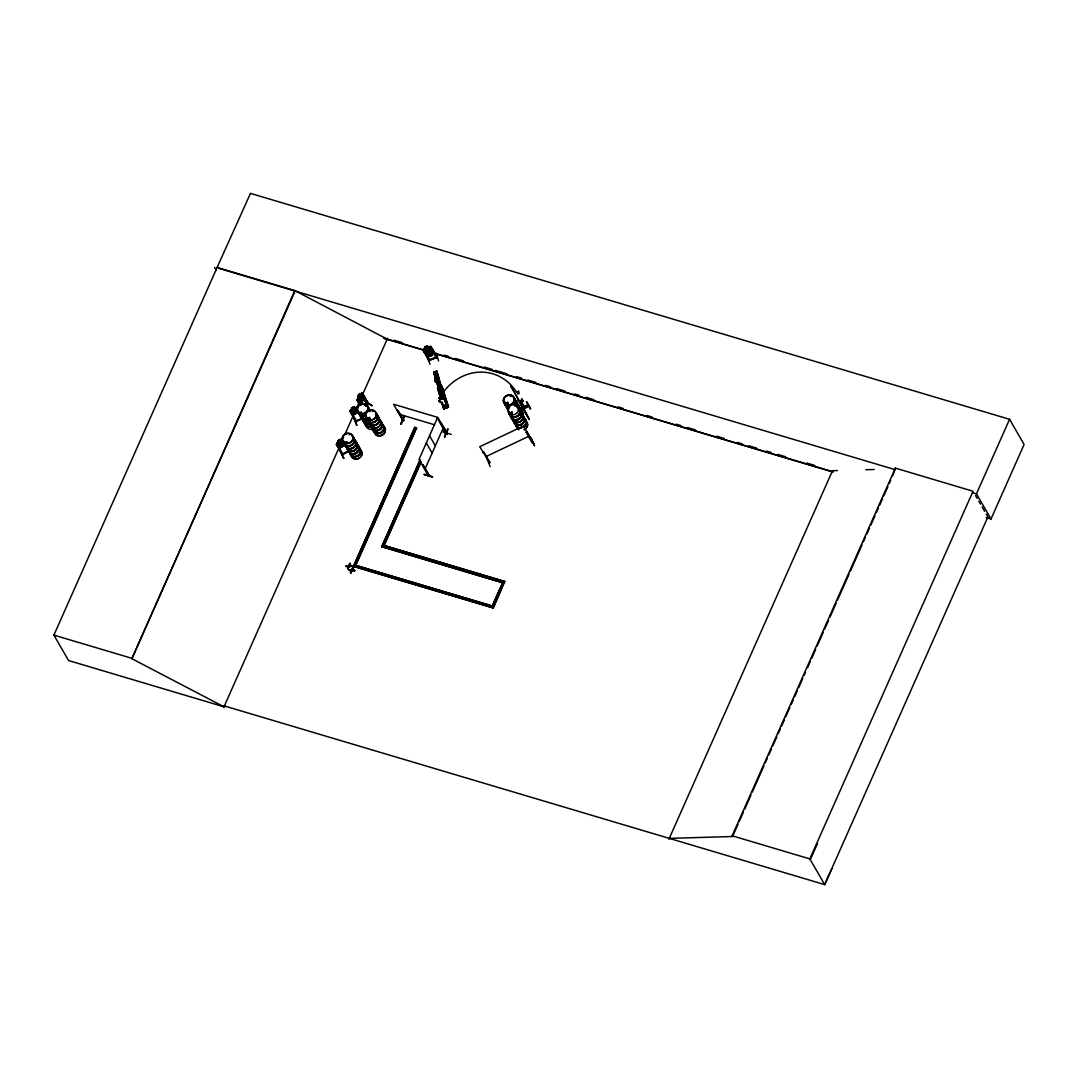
<?xml version="1.0" encoding="UTF-8"?>
<svg xmlns="http://www.w3.org/2000/svg" width="1078" height="1078" viewBox="0 0 1078 1078"><rect width="100%" height="100%" fill="white"/><g stroke="black" fill="none" stroke-linecap="round" stroke-linejoin="round"><path stroke-width="1.5" d="M345.607 441.697L345.957 442.735L346.51 441.845M346.873 442.263L346.873 442.047M349.42 434.892L349.932 434.218M364.512 404.439L364.943 405.072M368.622 419.49L368.999 418.237M368.501 419.059L369.835 418.695M373.15 411.217L372.314 411.351L373.204 411.27M506.795 403.94L507.9 404.183M507.469 403.172L507.105 404.304M511.147 396.273L510.285 396.138L511.161 395.72M510.716 396.138L510.339 396.192M512.117 413.467L511.147 413.79L511.161 412.914M514.61 405.867L515.284 405.907M341.982 454.202L343.195 454.39M342.198 454.566L349.259 450.644M438.867 385.035L438.759 383.984L439.218 384.886M340.661 442.788L337.94 442.923L340.378 443.435L339.53 445.861L341.093 443.395L344.03 443.354L341.457 442.842L342.292 440.498L340.85 442.842M360.295 397.432L361.157 394.319L360.847 397.216L362.868 397.149L360.631 397.944L359.782 401.151L360.106 398.159L358.166 398.267L360.268 397.432M445.079 405.921L445.079 407.026L445.43 405.732M444.931 406.19L445.389 407.134L445.322 406.352M488.86 462.691L489.641 462.273M532.559 441.522L532.02 442.6L526.131 432.211L526.872 431.86L532.882 442.142L523.45 425.985L479.71 446.71L489.735 462.624M355.646 421.538L362.936 418.089M441.293 395.639L441.508 394.858M427.562 349.272L429.233 347.224L428.303 349.339L430.984 350.04L427.912 349.824L426.174 352.034L429.26 352.304L430.957 350.148L430.001 352.344L432.547 353.072L429.623 352.829L427.926 354.891L428.855 352.776L426.147 351.927L427.157 349.784L424.611 349.043L427.387 349.38M424.18 352.263L424.382 350.579L424.274 352.236M516.672 392.365L518.653 391.247L516.672 392.365A52 45.842 -73.3 0 0 443.516 391.84L439.272 393.376L443.516 391.84M340.257 451.21L343.747 458.419L340.338 451.197M428.074 475.277L428.815 474.576L428.33 475.708L419.019 459.43L437.722 417.28L447.101 433.396M428.289 475.641L429.031 474.94L422.859 464.834L428.721 475.721L428.128 475.223M428.963 475.088L428.721 475.641M446.71 434.084L447.424 433.518L447.06 434.353L440.403 422.94M367.975 403.954L368.15 403.118M428.801 360.402L422.778 349.784L429.839 346.469L431.079 346.523L437.318 357.357L436.819 356.724L436.24 357.465L437.237 357.101M353.988 418.021L356.872 425.527L353.948 418.048M342.076 454.148L343.222 454.323M357.438 398.604L359.055 403.024M435.674 378.54C443.92 376.734 432.238 377.664 435.377 380.17A2.021 0.943 -16.7 0 0 435.741 381.625L435.714 381.518A2.021 0.943 -16.7 0 1 435.35 380.062L435.377 380.17M424.355 474.603L432.521 476.921L424.287 474.36M518.383 400.504L518.222 400.207M519.933 403.185L520.849 404.048L518.302 399.615L529.271 419.463L528.638 418.17M346.793 442.209L345.688 442.896M360.483 412.335L360.564 413.305M364.135 404.668L364.741 404.924M370.064 418.924L369.161 419.638M507.846 403.145L506.768 403.415M510.743 413.413L511.282 412.739M514.934 405.759L515.527 405.544M488.738 462.287L489.884 462.502L483.874 452.221L483.24 452.827L483.874 452.221M532.465 441.562L531.98 442.573M355.659 421.458L363.043 418.345M356.319 421.161L362.787 417.833M520.687 401.986L520.256 401.407M436.28 377.017L436.711 377.933M429.65 360.065L428.869 360.295L437.116 356.993M429.731 360.362L428.653 359.931L429.529 359.958M437.223 357.438L429.084 360.631M397.863 410.583L397.256 410.098L403.765 420.689L402.808 419.746M404.223 416.175L400.746 424.112L404.479 416.121M404.533 416.121L401.191 424.247M403.617 420.42L402.956 419.787M402.741 420.124L403.873 420.366L402.862 420.474L393.591 404.25L436.738 417.092L446.723 434.272L447.357 433.652C447.276 430.769 439.595 423.331 441.535 423.492M422.832 465.629L423.142 464.914M445.969 432.952L445.201 432.817M445.376 433.113L443.664 429.664M444.392 436.927L447.896 429.031L444.608 437.142M444.567 437.116L447.909 429.044M224.48 705.982L224.103 706.845L68.588 660.558L53.9 635.117L217.109 267.452L294.806 290.575L387.204 339.152L383.997 338.209L424.274 350.188M831.893 868.666L824.683 884.62L224.386 705.955L223.995 706.818L131.866 658.712L294.806 290.575M131.866 658.712L295.089 291.047M223.995 706.818L339.516 446.588M341.551 441.98L343.599 437.372M344.96 434.299L354.5 412.82M356.548 408.212L359.27 402.081M362.68 394.4L387.581 338.29M504.895 581.689L383.808 545.401L504.706 581.379L493.198 608.032L353.422 566.435L414.868 427.306L416.62 428.087L355.673 565.371L492.309 606.025L355.686 565.357M353.422 566.435L414.868 427.306M416.445 427.777L354.999 566.907M381.558 546.465L502.631 582.767L381.733 546.775L420.016 459.821M381.733 546.775L420.204 460.131M420.919 461.802L383.31 547.247M383.984 545.724L421.107 462.125M424.826 469.509L443.53 427.36M502.671 582.686L491.622 607.561L503.318 581.231M493.198 608.032L504.706 581.379M668.899 839.236L832.499 470.709L837.498 470.56M669.29 838.374L732.568 836.515L732.151 835.787L895.36 468.121L973.057 491.245L809.847 858.91L824.683 884.62L987.893 516.955L986.249 514.098M732.568 836.515L738.012 824.239M739.387 821.18L743.47 811.963M744.831 808.891L750.962 795.079M752.323 792.02L763.911 765.919M765.272 762.86L767.32 758.252M768.681 755.179L771.403 749.035M772.764 745.976L776.847 736.759M778.208 733.7L780.256 729.092M781.617 726.02L784.353 719.888M785.714 716.816L789.797 707.599M791.158 704.54L793.206 699.932M794.567 696.86L797.289 690.728M798.65 687.656L802.746 678.439M804.107 675.38L805.468 672.308M807.516 667.7L810.238 661.569M811.599 658.496L815.682 649.279M817.043 646.221L823.174 632.409M824.549 629.336L828.632 620.119M829.993 617.061L836.124 603.249M837.485 600.176L849.073 574.089M850.434 571.017L862.009 544.929M863.37 541.857L865.418 537.248M866.779 534.176L869.501 528.045M870.876 524.973L874.959 515.769M876.32 512.697L878.368 508.088M879.729 505.016L882.451 498.885M883.812 495.813L887.908 486.609M889.269 483.537L890.63 480.465M892.665 475.856L895.36 468.121M1009.56 419.302L1024.1 444.486L991.005 519.03L976.466 493.845L1009.56 419.302L250.473 193.38L217.109 267.452M810.265 859.651L817.474 843.683M445.227 405.665L445.551 407.093M366.156 406.339L368.393 403.266M362.356 392.796L361.467 393.254L362.356 392.796L368.555 403.832L368.002 404.412L368.595 403.63M349.11 566.233L347.911 568.861L349.232 566.449L351.954 566.287L349.232 566.449M351.954 570.558L350.741 573.186L352.075 570.774L354.783 570.612L352.075 570.774M350.04 563.336L348.854 565.91L346.092 566.085L348.733 565.707L350.04 563.336L349.474 565.923L350.512 564.077M352.87 567.661L351.684 570.235L348.922 570.41L351.563 570.033L352.87 567.661L352.304 570.262L353.341 568.402M347.439 568.106L348.49 566.219L347.911 568.861M350.269 572.431L351.32 570.545L350.741 573.186M446.871 433.895L447.074 434.259M361.494 412.793L361.265 411.958M361.804 412.793L360.335 412.928M369.727 419.207L369.835 418.628M336.848 443.031C335.191 444.688 337.913 447.545 339.732 448.017L345.795 444.688L339.691 448.098M355.942 421.754L349.649 410.907L352.115 409.276M349.676 410.987L357.748 407.161L356.495 407.147M443.058 395.801L441.953 396.34M358.61 397.027L357.815 395.747L359.675 393.483L360.348 394.844L361.48 394.103L362.814 396.408L360.834 400.706L359.378 400.868L357.896 395.707M361.548 393.227L357.007 399.736L359.89 404.843M359.661 404.695L357.168 400.369L357.653 399.736L360.982 405.503M362.235 394.265C361.817 391.543 366.574 403.738 368.002 404.412L367.544 403.9M357.896 399.884L357.168 400.369M364.377 398.159C354.258 409.559 365.496 400.854 364.351 396.178M365.914 406.19L368.056 404.344M371.95 405.719L364.89 401.191L371.87 405.476M426.093 355.592L434.259 352.263M433.76 353.126L434.38 352.331M422.913 349.838L423.492 349.097M518.087 400.181L520.431 403.307M520.97 401.003L524.878 407.969L524.528 407.174M435.97 371.56L436.9 371.209L441.01 385.102L440.08 385.425L435.916 371.56L436.913 371.209M436.55 371.344L440.525 385.048M436.523 379.901L434.353 372.018L436.886 379.766L434.636 372.031L433.639 372.395L437.816 386.261L440.808 385.048M437.884 386.247L438.786 385.911L437.87 382.825M440.309 397.742L438.018 387.932M440.242 385.318L436.63 371.182L433.747 372.126L438.369 386.059M441.495 386.652L440.821 386.894L441.481 386.665L447.734 407.107L443.516 407.996L443.893 408.643L443.354 405.49M448.461 407.201L441.832 386.22L447.896 407.39L441.899 386.328L448.542 407.174L443.651 408.939L441.724 402.539M441.306 388.498L447.68 407.484M346.146 442.546L346.564 441.549M506.903 403.576L507.644 403.415M510.783 413.575C511.686 415.798 513.344 411.809 511.215 412.995M521.24 401.676L520.458 401.973L520.337 400.464M523.895 407.511L524.326 408.279L520.027 401.191M524.878 407.969L520.607 400.949M371.977 405.624L364.89 401.191M343.747 458.393L340.217 450.995M436.415 376.95L437.452 376.963L437.008 377.826M487.108 458.999L490.126 466.626M427.09 356.899L430.041 364.31M488.779 462.166L489.183 462.934L489.372 461.923M374.389 427.44L373.19 427.414M437.857 386.261L438.544 385.924M437.479 388.134L440.619 397.526M441.724 386.598L437.574 387.743L440.538 397.553L444.783 395.963L440.457 397.351M444.81 408.427L443.759 405.166M445.133 408.414L444.082 405.247L444.473 408.643L443.516 405.436M441.158 386.692L447.101 407.686M521.496 398.914L523.005 401.083L521.712 398.793M520.095 401.299L520.849 400.976M520.755 401.205L520.122 400.598M526.832 401.784L530.699 408.724M520 409.195L527.91 404.735M528.058 405.005L520.095 409.37L528.126 405.126M520.539 410.192L528.557 405.894L520.634 410.354M528.759 406.258L520.822 410.678L519.138 407.673M524.649 411.068L525.606 412.51M526.778 414.774L523.773 409.222M337.845 440.781C345.216 437.897 335.177 440.026 338.708 442.088L337.643 443.233L338.991 445.537L340.864 445.807L343.289 444.459L344.017 442.735L342.683 440.417L336.781 443.004M337.185 444.055L336.606 444.688L337.185 444.055L343.087 454.485M342.925 453.811L349.097 450.375M342.332 454.808L349.38 450.887M523.463 408.764L527.694 416.283M526.145 413.871L526.832 415.124M532.155 442.532L532.801 442.182M534.351 445.43L531.063 438.167L534.526 445.578M354.056 406.675L351.401 408.036L352.223 409.276L351.118 410.314L352.452 412.631L354.379 412.982L356.885 411.796L357.653 410.166L356.319 407.861L354.743 408.077L354.056 406.675L351.509 408.036L352.196 409.195M354.81 407.996L356.548 407.174M350.768 411.338C348.477 410.085 356.791 419.477 356.535 421.525M359.419 412.079L353.099 415.07M485.531 456.776L529.258 436.064M342.454 454.822L336.471 444.446M424.409 350.66L430.877 348.032L432.467 349.002M432.561 355.012C424.826 356.993 435.539 356.239 431.739 353.773L432.871 352.816L431.537 350.498L429.583 350.054L427.009 351.064L426.201 352.6L427.535 354.918L429.152 354.783L429.826 356.185M424.57 347.022L427.333 345.93L428.02 347.332L429.637 347.21L430.971 349.515L430.162 351.051L427.575 352.061L425.621 351.617L424.287 349.299L425.433 348.342L424.57 347.022L427.373 346.011M430.567 347.359C431.416 346.2 433.989 355.713 436.469 357.694L436.226 356.953L436.509 357.707M423.923 350.256C421.646 348.895 429.933 358.502 429.677 360.443L427.157 355.753M424.732 353.193L426.295 354.083L432.763 351.455L433.019 349.932M436.428 353.247L438.571 361.009M429.583 359.769L437.021 356.724M428.68 474.913L422.859 464.834M434.933 375.966L437.762 374.955M438.14 376.209L435.296 377.219M437.978 384.617L439.864 383.943M438.476 384.9L439.298 384.455L439.77 385.318L438.867 385.506M438.288 389.98L442.465 388.323M443.907 406.473L446.75 405.463M445.901 406.231L444.594 406.702C445.632 410.085 447.842 404.883 444.662 406.891M447.437 406.581L448.152 407.12M369.067 418.399L369.835 418.83M365.981 421.255L365.159 421.134M515.634 422.05L516.483 422.077M530.376 408.899L526.32 401.798M356.158 420.784L356.589 421.404M436.873 376.721L436.32 377.691M436.105 371.425L440.525 385.264M434.016 372.26L438.18 386.126M435.781 378.324L436.496 378.418M361.157 413.103L360.429 412.631M349.353 565.721L351.954 566.287M349.474 565.923L351.495 565.559M352.183 570.046L354.783 570.612M352.304 570.262L354.325 569.885M348.49 566.219L346.308 566.381L348.612 566.435M351.441 570.761L348.8 570.195M865.809 469.738L874.137 469.496M442.519 394.629L441.225 395.545L441.778 396.381M429.879 346.55L431.079 346.523M443.071 432.049L451.21 434.367M424.274 474.428L432.467 476.961M218.969 268.395L895.4 469.725M973.286 492.902L976.466 493.845M394.036 340.203L402.094 342.602M444.001 355.08L448.839 356.522M455.293 358.435L463.351 360.834M484.305 367.072L492.363 369.471M495.597 370.428L506.876 373.796M516.551 376.667L521.388 378.108M527.829 380.035L535.887 382.434M545.562 385.304L550.4 386.746M556.841 388.659L564.912 391.058M574.574 393.942L579.412 395.383M585.866 397.297L593.924 399.695M618.098 406.891L622.936 408.333M647.123 415.529L651.947 416.97M676.135 424.166L680.973 425.608M687.414 427.521L695.472 429.92M716.439 436.159L724.497 438.557M737.392 442.398L742.23 443.84M748.671 445.753L756.729 448.152M766.404 451.035L771.242 452.477M777.696 454.39L785.754 456.789M806.708 463.028L814.766 465.426M433.949 353.072L832.108 471.571M383.728 338.29L423.991 350.269M433.652 353.153L833.146 472.056M986.181 517.602L991.005 519.03M399.412 414.329L434.569 424.786M415.043 427.616L416.62 428.087M353.247 566.112L493.01 607.722M732.151 835.787L809.847 858.91M53.9 635.117L131.597 658.24M358.974 402.97L360.281 403.522L359.001 403.105M338.209 447.181L339.691 447.949M353.18 415.084L351.603 414.316M424.786 353.058L426.295 354.083M442.694 394.588L443.247 395.437M520.917 400.706L521.402 401.582L520.58 401.919M345.701 442.654L345.499 442.91M435.714 381.518L438.005 384.725L439.905 384.051L438.396 380.561A2.021 0.943 -16.7 0 0 437.237 379.389L437.264 379.496A2.021 0.943 -16.7 0 1 438.423 380.669L438.396 380.561M440.525 401.824L440.565 401.986A3.032 1.428 -16.7 0 1 440.013 399.803L439.959 399.642A3.032 1.428 -16.7 0 0 440.525 401.824L443.961 406.635L446.791 405.624L444.527 400.396A3.032 1.428 -16.7 0 0 442.802 398.617L442.856 398.779A3.032 1.428 -16.7 0 1 444.581 400.558L444.527 400.396M345.971 565.869L346.429 566.583M975.536 495.53L977.18 498.386M978.824 501.243L980.481 504.1M982.125 506.956L984.605 511.241M523.005 401.083L522.79 401.218M520.445 401.932L524.083 408.225M524.528 410.839L525.188 411.998M436.711 378.472L437.264 379.496M444.082 393.726L439.905 395.383M438.436 384.765L438.894 385.628M442.061 397.418L442.02 397.256A1.509 0.714 -16.7 0 0 440.282 397.297A1.509 0.714 -16.7 0 0 439.231 398.442L439.177 398.281A1.509 0.714 -16.7 0 1 440.228 397.135A1.509 0.714 -16.7 0 1 442.02 397.256L442.856 398.779M439.177 398.281L440.013 399.803M442.748 428.545L445.403 433.181M429.529 435.741L435.35 445.807M426.309 442.977L432.13 453.056M398.779 411.702L403.886 420.407M397.256 410.098L403.064 420.177M362.491 393.483L368.528 403.805M340.446 439.325L341.147 440.74M214.509 267.425L216.112 270.201M516.861 396.798L518.478 399.668L516.214 395.666M515.459 394.346L516.591 396.34M512.077 388.188L510.864 386.059L513.088 390.115M514.651 392.918L515.688 394.75M513.748 391.314L514.718 393.039M512.845 389.684L513.842 391.476M526.509 414.504L527.277 415.892M512.441 388.862L511.498 387.218L511.929 388.04M517.979 399.79L526.509 414.922M519.138 407.915L520.687 410.691M529.271 419.463L521.86 405.813L524.191 410.166L523.517 409.007M526.185 413.561L526.94 414.99M531.077 438.167L534.472 445.645M526.872 431.86L526.131 432.211M358.058 407.875L357.317 408.225M441.064 386.625L447.316 407.511M439.379 389.198L442.249 398.82M439.285 389.252L442.169 398.847M438.476 387.581L441.845 398.86M438.719 389.441L441.71 399.008M438.557 389.495L440.457 395.909M442.061 402.323L444.217 408.737M441.98 402.269L443.893 408.751M376.222 415.65A5.659 4.972 -30 0 1 378.863 422.509A5.659 4.972 -30 0 1 370.994 425.177A5.659 4.972 -30 0 1 369.727 417.86M376.155 415.421A5.74 5.04 -30 0 1 377.26 424.247A5.74 5.04 -30 0 1 368.393 421.606M368.42 420.245A5.74 5.04 -30 0 1 369.565 417.658M378.796 418.574A5.646 4.945 -30 0 1 377.394 427.467A5.646 4.945 -30 0 1 369.97 422.765M375.804 413.211A5.74 5.04 -30 0 1 374.376 422.253A5.659 4.972 -30 0 1 366.978 417.631M366.816 417.469A5.74 5.04 -30 0 0 374.376 422.253A5.659 4.972 -30 0 0 375.845 413.426M377.179 415.744A5.659 4.972 -30 0 1 376.438 424.314A5.659 4.972 -30 0 1 368.299 421.282M368.326 419.948A5.659 4.972 -30 0 1 369.458 417.388M377.327 415.852A5.74 5.04 -30 0 1 376.559 424.53A5.74 5.04 -30 0 1 368.312 421.458M368.339 420.097A5.74 5.04 -30 0 1 369.484 417.509M375.71 413.063A5.74 5.04 -30 0 1 374.295 422.118A5.74 5.04 -30 0 1 366.736 417.321M375.575 412.968A5.659 4.972 -30 0 1 374.174 421.889A5.659 4.972 -30 0 1 366.709 417.159M380.723 423.344A5.74 5.04 -30 0 1 383.795 429.421A5.74 5.04 -30 0 1 377.219 433.531A5.74 5.04 -30 0 1 372.988 428.168M380.79 423.573A5.659 4.972 -30 0 1 383.822 429.57A5.659 4.972 -30 0 1 377.327 433.625A5.659 4.972 -30 0 1 373.163 428.33M383.269 426.322A5.646 4.945 -30 0 1 381.868 435.216A5.673 4.972 -30 0 1 374.443 430.567A5.646 4.945 -30 0 0 381.868 435.216A5.673 4.972 -30 0 0 383.323 426.362M378.93 418.816A5.646 4.945 -30 0 1 377.543 427.696A5.646 4.945 -30 0 1 370.104 422.994M383.35 426.484A5.646 4.945 -30 0 1 381.962 435.364A5.646 4.945 -30 0 1 374.524 430.661M380.521 423.115A5.659 4.972 -30 0 1 383.552 429.111A5.659 4.972 -30 0 1 377.057 433.154A5.659 4.972 -30 0 1 372.894 427.872M380.291 420.986A5.74 5.04 -30 0 1 378.877 430.028A5.74 5.04 -30 0 1 371.304 425.244M380.143 420.892A5.659 4.972 -30 0 1 378.755 429.812A5.659 4.972 -30 0 1 371.29 425.082M380.413 421.35A5.659 4.972 -30 0 1 379.672 429.92A5.659 4.972 -30 0 1 371.533 426.888M380.372 421.134A5.74 5.04 -30 0 1 379.618 429.812A5.74 5.04 -30 0 1 371.371 426.74M369.053 417.927A5.74 5.04 -30 0 1 367.773 418.722M366.372 419.194A5.74 5.04 -30 0 1 360.214 413.925M369.202 409.68A5.74 5.04 -30 0 1 370.212 410.543M369.094 418.035A5.659 4.972 -30 0 1 367.841 418.816M366.453 419.288A5.659 4.972 -30 0 1 360.375 414.1M369.094 420.972A5.646 4.945 -30 0 1 361.656 416.27M367.638 407.12A5.659 4.972 -30 0 1 369.66 411.661M366.237 416.041A5.659 4.972 -30 0 1 358.758 412.658M367.369 406.649A5.659 4.972 -30 0 1 369.39 411.203M365.968 415.569A5.659 4.972 -30 0 1 358.489 412.187M368.972 417.779A5.74 5.04 -30 0 1 360.106 415.151M370.131 410.395A5.74 5.04 -30 0 0 369.107 409.532A5.659 4.972 -30 0 1 369.97 410.287M368.824 417.563A5.659 4.972 -30 0 1 360.092 414.963M367.504 406.756A5.74 5.04 -30 0 1 369.552 411.365M366.089 415.798A5.74 5.04 -30 0 1 358.502 412.362M369.188 421.148A5.646 4.945 -30 0 1 361.736 417.779M372.355 426.645A5.74 5.04 -30 0 1 364.782 421.848M369.323 421.39A5.646 4.945 -30 0 1 361.871 418.021M373.662 428.896A5.646 4.945 -30 0 1 366.21 425.527M369.255 421.269A5.673 4.972 -30 0 1 361.75 417.873M372.153 426.268A5.659 4.972 -30 0 1 364.687 421.552M370.819 423.964A5.659 4.972 -30 0 1 363.353 419.234M372.274 426.497A5.74 5.04 -30 0 1 364.701 421.714M370.549 423.492A5.659 4.972 -30 0 1 363.057 420.11M372.422 426.74A5.659 4.972 -30 0 1 364.93 423.358M363.151 420.433A5.74 5.04 -30 0 0 370.751 423.856A5.74 5.04 -30 0 1 363.07 420.285M354.042 439.137A5.74 5.04 -30 0 1 352.627 448.178A5.74 5.04 -30 0 1 345.054 443.395M354.177 439.501A5.659 4.972 -30 0 1 352.776 448.421A5.659 4.972 -30 0 1 345.31 443.705M355.417 441.697A5.646 4.945 -30 0 1 354.015 450.577A5.646 4.945 -30 0 1 346.59 445.874M353.907 439.042A5.659 4.972 -30 0 1 352.506 447.963A5.659 4.972 -30 0 1 345.041 443.233M352.56 436.725A5.659 4.972 -30 0 1 351.172 445.645A5.659 4.972 -30 0 1 343.707 440.929M352.29 436.253A5.659 4.972 -30 0 1 351.549 444.823A5.659 4.972 -30 0 1 343.41 441.791M352.519 436.509A5.74 5.04 -30 0 1 351.765 445.187A5.74 5.04 -30 0 1 343.518 442.115M358.704 447.208A5.74 5.04 -30 0 1 357.276 456.25A5.74 5.04 -30 0 1 349.717 451.466M356.643 442.964A5.646 4.945 -30 0 1 353.571 451.264A5.646 4.945 -30 0 1 346.833 446.292M355.848 443.866A5.74 5.04 -30 0 1 358.92 449.944A5.74 5.04 -30 0 1 352.331 454.04A5.74 5.04 -30 0 1 348.113 448.677M358.475 446.966A5.659 4.972 -30 0 1 357.074 455.886A5.659 4.972 -30 0 1 349.609 451.156M355.915 444.096A5.659 4.972 -30 0 1 358.934 450.092A5.659 4.972 -30 0 1 352.439 454.134A5.659 4.972 -30 0 1 348.275 448.839M358.61 447.06A5.74 5.04 -30 0 1 357.195 456.102A5.74 5.04 -30 0 1 349.636 451.318M355.767 443.718A5.74 5.04 -30 0 1 358.839 449.796A5.74 5.04 -30 0 1 352.25 453.905A5.74 5.04 -30 0 1 348.032 448.542M356.872 444.176A5.659 4.972 -30 0 1 355.471 453.097A5.659 4.972 -30 0 1 348.005 448.381M358.745 447.424A5.659 4.972 -30 0 1 357.99 455.994A5.659 4.972 -30 0 1 349.865 452.962M518.505 410.166A5.659 4.972 -30 0 1 521.146 417.011A5.659 4.972 -30 0 1 513.29 419.679A5.659 4.972 -30 0 1 512.01 412.362M518.437 409.936A5.74 5.04 -30 0 1 519.542 418.749A5.74 5.04 -30 0 1 510.676 416.108M510.702 414.747A5.74 5.04 -30 0 1 511.848 412.16M520.97 412.901A5.646 4.945 -30 0 1 519.583 421.781A5.646 4.945 -30 0 1 512.144 417.078M521.065 413.063A5.646 4.945 -30 0 1 519.677 421.943A5.646 4.945 -30 0 1 512.239 417.24M518.087 407.713A5.74 5.04 -30 0 1 516.672 416.755A5.74 5.04 -30 0 1 509.099 411.971M519.461 410.26A5.659 4.959 -30 0 1 518.707 418.803A5.659 4.959 -30 0 1 510.595 415.785M510.622 414.451A5.659 4.959 -30 0 1 511.74 411.904M518.127 407.942A5.659 4.959 -30 0 1 517.979 416.068A5.659 4.959 -30 0 1 509.611 414.734M509.261 413.467A5.659 4.959 -30 0 1 509.274 412.133M519.609 410.354A5.74 5.04 -30 0 1 518.841 419.032A5.74 5.04 -30 0 1 510.595 415.96M510.622 414.612A5.74 5.04 -30 0 1 511.767 412.025M518.006 407.578A5.74 5.04 -30 0 1 516.578 416.62A5.74 5.04 -30 0 1 509.018 411.823M517.858 407.471A5.659 4.972 -30 0 1 516.456 416.391A5.659 4.972 -30 0 1 509.005 411.675M523.019 417.86A5.74 5.04 -30 0 1 526.374 422.347A5.74 5.04 -30 0 1 522.843 427.467A5.659 4.972 -30 0 0 526.387 422.509A5.659 4.972 -30 0 0 523.073 418.089M521.429 427.939A5.74 5.04 -30 0 1 515.284 422.67A5.74 5.04 -30 0 0 521.348 427.791M518.707 427.939A5.659 4.972 -30 0 1 515.446 422.832M525.538 420.824A5.646 4.945 -30 0 1 524.151 429.704M518.734 429.529A5.646 4.945 -30 0 1 516.726 425.001M521.213 413.319A5.646 4.945 -30 0 1 519.812 422.199A5.646 4.945 -30 0 1 512.387 417.496M525.633 420.986A5.646 4.945 -30 0 1 524.245 429.866M518.828 429.691A5.646 4.945 -30 0 1 516.82 425.163M522.655 415.636A5.74 5.04 -30 0 1 521.24 424.678A5.74 5.04 -30 0 1 513.68 419.894M522.924 417.712A5.74 5.04 -30 0 1 526.293 422.199A5.74 5.04 -30 0 1 522.763 427.319M522.574 415.502A5.74 5.04 -30 0 1 521.159 424.543A5.74 5.04 -30 0 1 513.586 419.746M522.439 415.394A5.659 4.972 -30 0 1 521.038 424.314A5.659 4.972 -30 0 1 513.573 419.598M522.695 415.865A5.659 4.959 -30 0 1 521.954 424.422A5.659 4.959 -30 0 1 513.829 421.39M522.803 417.631A5.659 4.959 -30 0 1 523.895 426.309A5.659 4.959 -30 0 1 515.163 423.708M514.219 400.544A5.659 4.972 -30 0 1 517.076 406.972M508.614 409.842A5.659 4.972 -30 0 1 507.725 402.754M514.152 400.315A5.74 5.04 -30 0 1 517.049 406.837M508.466 409.748A5.74 5.04 -30 0 1 506.404 406.5M506.417 405.139A5.74 5.04 -30 0 1 507.576 402.552M516.793 403.468A5.646 4.945 -30 0 1 518.41 409.317M508.29 410.233A5.646 4.945 -30 0 1 507.967 407.646M514.705 405.301A5.74 5.04 -30 0 0 513.802 398.105A5.74 5.04 -30 0 1 514.624 405.153M509.517 407.754A5.74 5.04 -30 0 1 504.814 402.363M516.793 406.514A5.659 4.959 -30 0 0 515.176 400.652A5.74 5.04 -30 0 1 516.968 406.689M508.344 409.37A5.659 4.959 -30 0 1 506.31 406.177M506.337 404.829A5.659 4.959 -30 0 1 507.469 402.283M513.842 398.334A5.659 4.959 -30 0 1 515.459 404.196M508.237 407.619A5.659 4.959 -30 0 1 505.326 405.112M504.976 403.859A5.659 4.959 -30 0 1 505.003 402.525M508.385 409.6A5.74 5.04 -30 0 1 506.31 406.352M506.337 404.991A5.74 5.04 -30 0 1 507.482 402.404M509.436 407.619A5.74 5.04 -30 0 1 504.733 402.215M513.573 397.863A5.659 4.972 -30 0 1 514.462 404.951M509.355 407.376A5.659 4.972 -30 0 1 504.72 402.054M516.928 403.711A5.646 4.945 -30 0 1 518.545 409.559M508.425 410.475A5.646 4.945 -30 0 1 508.102 407.888M518.154 405.786A5.659 4.972 -30 0 1 519.771 411.648M518.653 408.09A5.74 5.04 -30 0 1 521.55 414.612M518.518 408.01A5.659 4.959 -30 0 1 521.375 414.437M518.41 406.258A5.659 4.959 -30 0 1 520.041 412.119M518.37 406.029A5.74 5.04 -30 0 1 520.027 411.985M518.788 408.468A5.659 4.972 -30 0 1 521.658 414.895M521.267 411.217A5.646 4.945 -30 0 1 522.884 417.065M518.734 408.239A5.74 5.04 -30 0 1 521.631 414.76M518.289 405.88A5.74 5.04 -30 0 1 519.946 411.836M521.348 411.378A5.646 4.945 -30 0 1 522.978 417.226M351.428 410.044L353.921 410.664L353.018 412.968L354.662 410.664L357.667 410.772L355.039 410.139C356.939 404.749 354.19 412.483 351.428 410.044M517.534 393.591C519.38 395.303 520.081 390.708 517.534 393.591M359.459 394.184L358.624 395.99L359.459 394.184M360.591 395.249L358.934 397.405L360.268 399.722L361.925 397.566L360.591 395.249M340.109 439.945L338.788 441.225L340.109 439.945M341.376 441.145L338.95 442.506L340.284 444.81L342.723 443.462L341.376 441.145M353.692 407.255L352.317 408.441L353.692 407.255M354.972 408.495L352.466 409.68L353.8 411.998L356.306 410.812L354.972 408.495M430.162 351.051L427.575 352.061L428.909 354.379L431.496 353.355L430.162 351.051M431.631 354.568L429.974 355.228L431.631 354.568M426.955 346.483L425.298 347.129L426.955 346.483M428.249 347.749L425.675 348.76L427.009 351.064L429.583 350.054L428.249 347.749M437.008 372.516L434.178 373.527L437.062 372.597M437.291 373.46L434.461 374.47L437.291 373.46M442.883 389.737L438.638 391.26L442.883 389.737M443.206 405.759L443.26 406.541L447.518 405.018L447.127 404.358L443.206 405.759M370.01 420.137A5.646 4.945 -30 0 0 375.899 412.591A5.646 4.945 -30 0 0 366.52 412.295A5.646 4.945 -30 0 0 370.01 420.137M370.145 420.38A5.646 4.945 -30 0 0 376.047 412.834A5.646 4.945 -30 0 0 366.655 412.537A5.646 4.945 -30 0 0 370.145 420.38M361.804 413.831A5.646 4.945 -30 0 0 367.692 406.285A5.673 4.972 -30 0 0 358.287 405.975A5.673 4.972 -30 0 0 361.804 413.858A5.673 4.972 -30 0 0 367.733 406.271A5.646 4.945 -30 0 0 358.314 405.975A5.646 4.945 -30 0 0 361.804 413.831M361.939 414.06A5.646 4.945 -30 0 0 367.841 406.527A5.646 4.945 -30 0 0 358.448 406.217A5.646 4.945 -30 0 0 361.939 414.06M346.725 443.435A5.646 4.945 -30 0 0 352.627 435.889A5.646 4.945 -30 0 0 343.249 435.593A5.646 4.945 -30 0 0 346.725 443.435M346.873 443.678A5.646 4.945 -30 0 0 352.762 436.132A5.646 4.945 -30 0 0 343.383 435.822A5.646 4.945 -30 0 0 346.873 443.678M354.756 450.375A5.646 4.945 -30 0 0 355.497 441.859A5.646 4.945 -30 0 1 354.77 450.402A5.646 4.945 -30 0 1 346.671 447.383A5.646 4.945 -30 0 0 354.756 450.375M358.583 458.5A5.646 4.945 -30 0 0 359.985 449.607A5.646 4.945 -30 0 1 358.597 458.5A5.646 4.945 -30 0 1 351.159 453.798A5.646 4.945 -30 0 0 358.583 458.5M512.427 414.882A5.646 4.945 -30 0 0 518.329 407.349A5.646 4.945 -30 0 0 508.951 407.039A5.646 4.945 -30 0 0 512.427 414.882M508.007 405.032A5.646 4.945 -30 0 0 513.91 397.486A5.646 4.945 -30 0 0 504.517 397.189A5.646 4.945 -30 0 0 508.007 405.032M508.142 405.261A5.646 4.945 -30 0 0 514.044 397.715A5.646 4.945 -30 0 0 504.652 397.418A5.646 4.945 -30 0 0 508.142 405.261A5.646 4.945 -30 0 0 514.044 397.728A5.646 4.945 -30 0 0 504.666 397.432A5.646 4.945 -30 0 0 508.142 405.274"/></g></svg>
